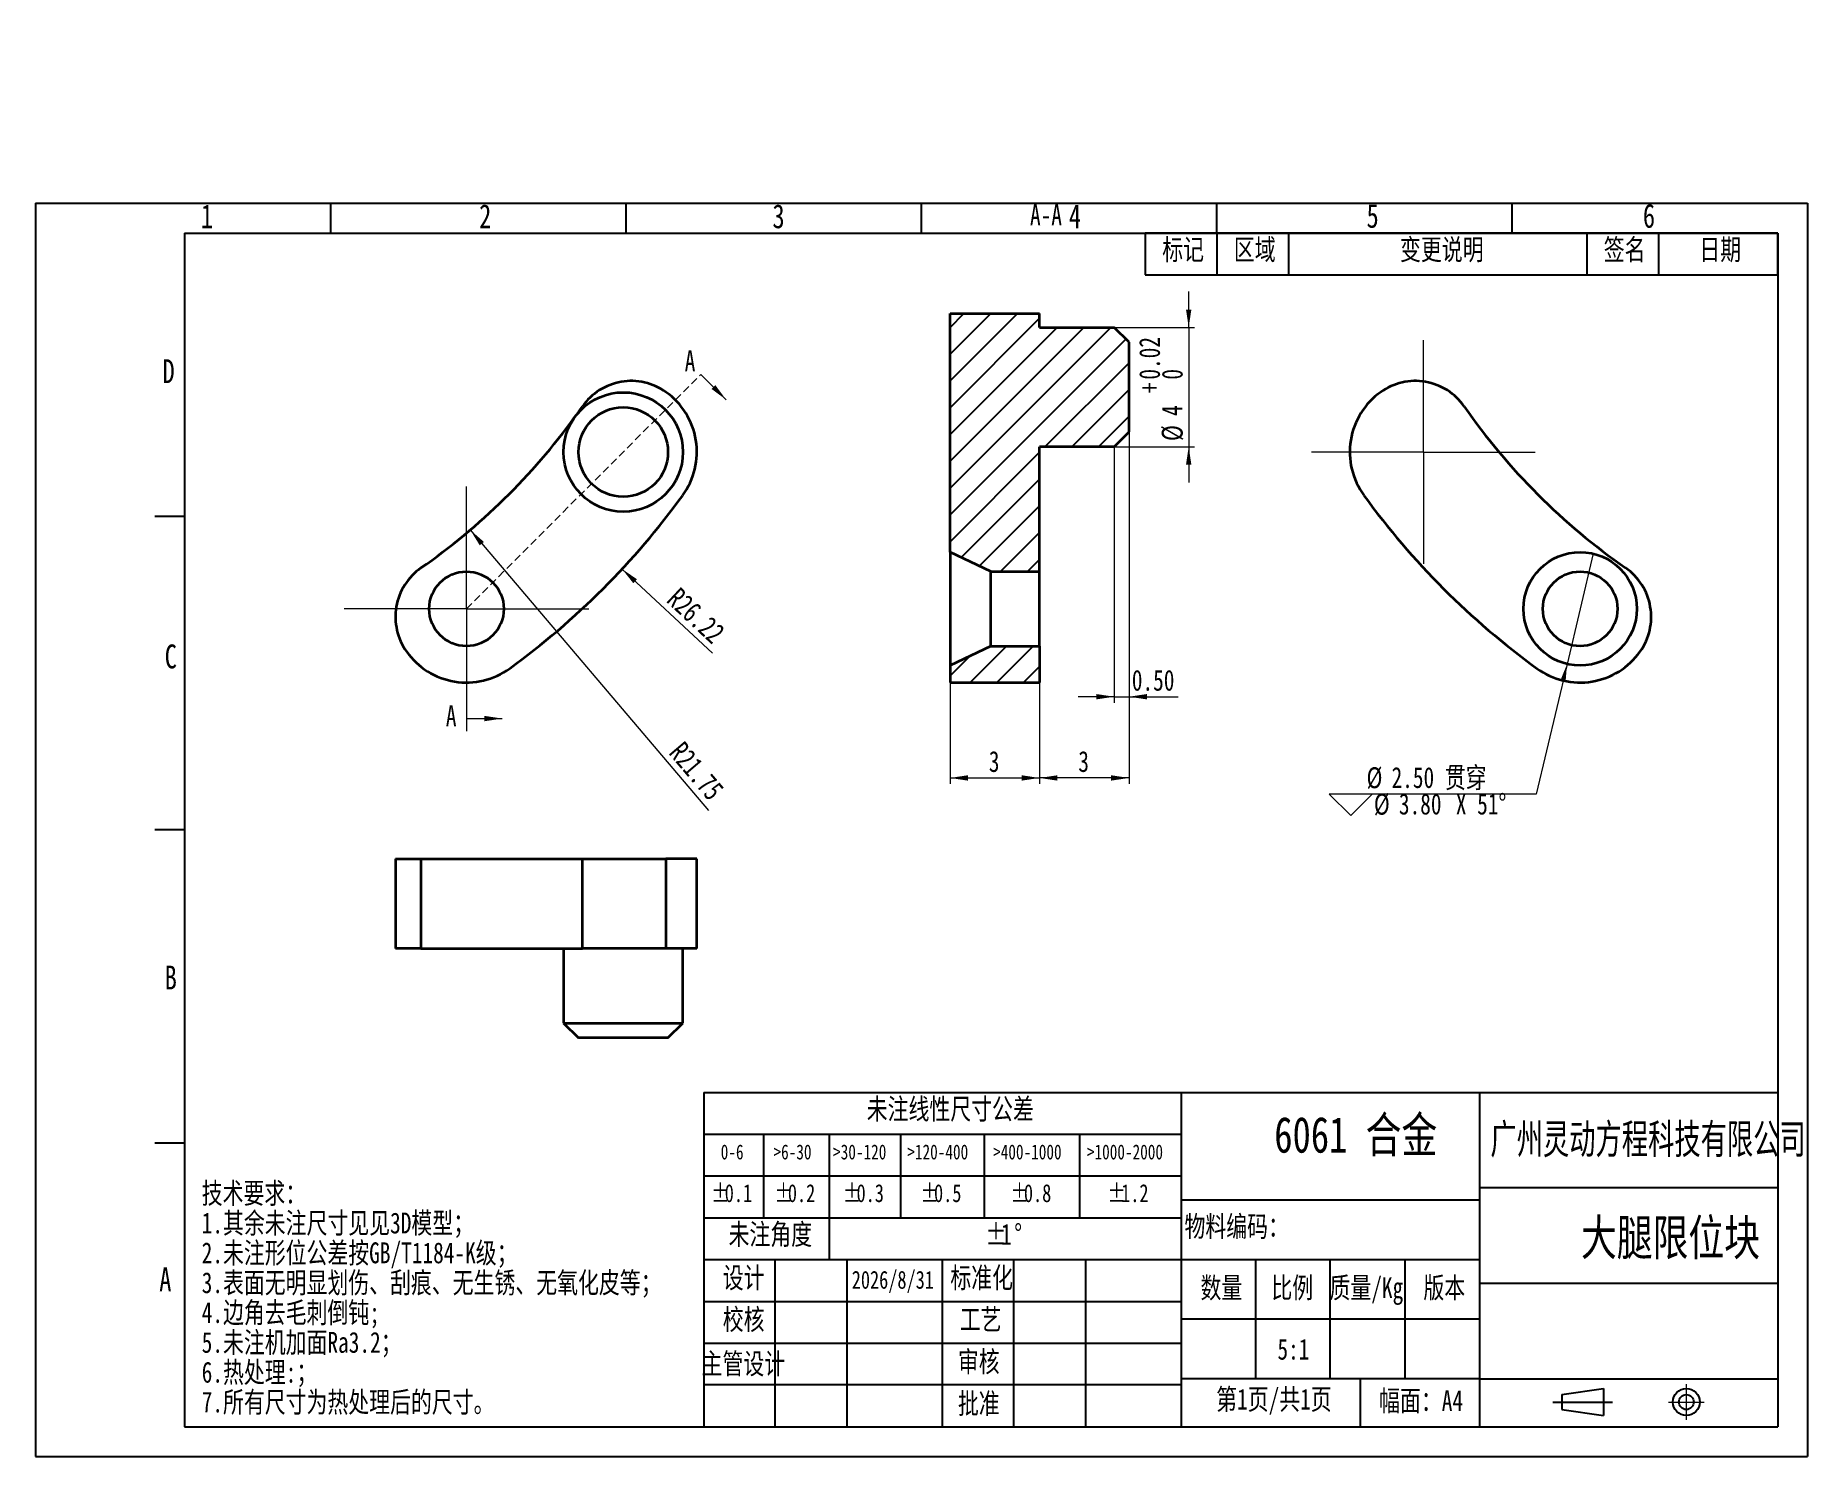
# Model space of a CAD drawing. Header units: millimetres. Extents: x 0 to 297, y 0 to 238.
import ezdxf

# ---------------------------------------------------------------- set-up
doc = ezdxf.new("R2010")
doc.units = ezdxf.units.MM
for name, pattern in [('SLD-中心线', [34.29, 30.48, -1.27, 1.27, -1.27]), ('SLD-实线', [0]), ('SLD-虚线', [1.905, 1.27, -0.635])]:
    doc.linetypes.add(name, pattern=pattern)
for name, color, linetype in [('中心线层', 1, 'SLD-中心线'), ('剖面线层', 133, 'SLD-实线'), ('尺寸线层', 83, 'SLD-实线'), ('文本', 7, 'SLD-实线'), ('细实线层', 7, 'SLD-实线')]:
    doc.layers.add(name, color=color, linetype=linetype)
doc.layers.add('粗实线层', color=7, linetype='SLD-实线', lineweight=35)
doc.styles.add('SLDTEXTSTYLE0', font='长仿宋体', dxfattribs={"bigfont": 'bigfont'})
doc.styles.add('SLDTEXTSTYLE1', font='长仿宋体')
doc.styles.add('SLDTEXTSTYLE2', font='长仿宋体', dxfattribs={"width": 0.880888, "bigfont": 'bigfont'})
doc.styles.add('SLDTEXTSTYLE3', font='长仿宋体')
doc.dimstyles.new('SLDDIMSTYLE0', dxfattribs={"dimtxt": 3.5, "dimasz": 3, "dimexe": 0, "dimexo": 0.0625, "dimgap": 0.875, "dimtad": 2, "dimlfac": 0.2, "dimrnd": 1e-09, "dimzin": 12, "dimdsep": 46, "dimtxsty": 'SLDTEXTSTYLE3', "dimsah": 1, "dimcen": 0, "dimadec": 0, "dimazin": 3, "dimtfac": 1, "dimtofl": 0, "dimtmove": 0, "dimatfit": 3, "dimfxl": 0, "dimfrac": 2, "dimtolj": 1, "dimtzin": 12, "dimarcsym": 0})
doc.dimstyles.new('SLDDIMSTYLE1', dxfattribs={"dimtxt": 3.5, "dimasz": 3, "dimexe": 0, "dimexo": 0.0625, "dimgap": 0.875, "dimtad": 0, "dimtih": 1, "dimtoh": 1, "dimlfac": 0.2, "dimrnd": 1e-09, "dimzin": 4, "dimdsep": 46, "dimtxsty": 'SLDTEXTSTYLE3', "dimblk1": 'NONE', "dimsah": 1, "dimcen": 0, "dimadec": 0, "dimazin": 1, "dimtfac": 1, "dimtmove": 0, "dimatfit": 3, "dimldrblk": 'NONE', "dimfxl": 0, "dimfrac": 2, "dimtolj": 1, "dimtzin": 12, "dimarcsym": 0})
doc.dimstyles.new('SLDDIMSTYLE2', dxfattribs={"dimtxt": 3.5, "dimasz": 3, "dimexe": 0, "dimexo": 0.0625, "dimgap": 0.875, "dimtad": 2, "dimlfac": 0.2, "dimrnd": 1e-09, "dimzin": 12, "dimdsep": 46, "dimtxsty": 'SLDTEXTSTYLE3', "dimsah": 1, "dimcen": 0.09, "dimadec": 0, "dimazin": 3, "dimtfac": 1, "dimtofl": 0, "dimtmove": 0, "dimatfit": 3, "dimfxl": 0, "dimfrac": 2, "dimtolj": 1, "dimtzin": 12, "dimarcsym": 0})
doc.dimstyles.new('SLDDIMSTYLE3', dxfattribs={"dimtxt": 3.5, "dimasz": 3, "dimexe": 0, "dimexo": 0.0625, "dimgap": 0.875, "dimtad": 2, "dimlfac": 0.2, "dimrnd": 1e-09, "dimzin": 0, "dimdsep": 46, "dimtxsty": 'SLDTEXTSTYLE3', "dimsah": 1, "dimcen": 0.09, "dimadec": 0, "dimazin": 0, "dimtfac": 1, "dimtmove": 0, "dimatfit": 0, "dimfxl": 0, "dimfrac": 2, "dimtolj": 1, "dimtzin": 12, "dimarcsym": 0})
doc.dimstyles.new('SLDDIMSTYLE4', dxfattribs={"dimtxt": 3.5, "dimasz": 3, "dimexe": 0, "dimexo": 0.0625, "dimgap": 0.875, "dimtad": 2, "dimlfac": 0.2, "dimrnd": 1e-09, "dimzin": 12, "dimdsep": 46, "dimtxsty": 'SLDTEXTSTYLE3', "dimsah": 1, "dimcen": 0.09, "dimadec": 0, "dimazin": 3, "dimtol": 1, "dimtp": 0.02, "dimtfac": 1, "dimtmove": 0, "dimatfit": 0, "dimfxl": 0, "dimfrac": 2, "dimtolj": 1, "dimarcsym": 0})

# ---------------------------------------------------------------- blocks, each defined once
blk = doc.blocks.new('SW_TABLEANNOTATION_0')
at = {"color": 0}
for p, q in [((0, 0), (0, -7)), ((0, 0), (12, 0)), ((0, 0), (0, -7)), ((106, 0), (0, 0)), ((12, 0), (12, -7)), ((12, 0), (24, 0)), ((24, 0), (24, -7)), ((24, 0), (74, 0)), ((74, 0), (74, -7)), ((74, 0), (86, 0)), ((86, 0), (86, -7)), ((86, 0), (106, 0)), ((106, 0), (106, -7)), ((106, -7), (106, 0)), ((0, -7), (12, -7)), ((0, -7), (106, -7)), ((12, -7), (24, -7)), ((24, -7), (74, -7)), ((74, -7), (86, -7)), ((86, -7), (106, -7))]:
    blk.add_line(p, q, dxfattribs=at)
at = {"color": 0, "char_height": 3.5, "attachment_point": 1, "style": 'SLDTEXTSTYLE0'}
for s, insert in [('标记', (2.85, -1.01)), ('区域', (14.85, -1.01)), ('变更说明', (42.7, -1.01)), ('签名', (76.85, -1.01)), ('日期', (92.85, -1.01))]:
    blk.add_mtext(s, dxfattribs=dict(at, insert=insert))
blk = doc.blocks.new('SW_TABLEANNOTATION_1')
at = {"color": 0}
for p, q in [((0, 0), (0, -7)), ((0, 0), (5, 0)), ((5, 0), (10, 0)), ((10, 0), (21, 0)), ((21, 0), (33, 0)), ((33, 0), (47, 0)), ((47, 0), (63, 0)), ((63, 0), (80, 0)), ((80, 0), (80, -7)), ((0, -7), (0, -14)), ((0, -7), (5, -7)), ((5, -7), (10, -7)), ((10, -7), (10, -14)), ((10, -7), (21, -7)), ((21, -7), (21, -14)), ((21, -7), (33, -7)), ((33, -7), (33, -14)), ((33, -7), (47, -7)), ((47, -7), (47, -14)), ((47, -7), (63, -7)), ((63, -7), (63, -14)), ((63, -7), (80, -7)), ((80, -7), (80, -14)), ((0, -14), (0, -21)), ((0, -14), (5, -14)), ((5, -14), (10, -14)), ((10, -14), (10, -21)), ((10, -14), (21, -14)), ((21, -14), (21, -21)), ((21, -14), (33, -14)), ((33, -14), (33, -21)), ((33, -14), (47, -14)), ((47, -14), (47, -21)), ((47, -14), (63, -14)), ((63, -14), (63, -21)), ((63, -14), (80, -14)), ((80, -14), (80, -21)), ((0, -21), (0, -28)), ((0, -21), (5, -21)), ((5, -21), (10, -21)), ((10, -21), (21, -21)), ((21, -21), (21, -28)), ((21, -21), (21, -28)), ((21, -21), (33, -21)), ((33, -21), (47, -21)), ((47, -21), (63, -21)), ((63, -21), (80, -21)), ((80, -21), (80, -28)), ((0, -28), (5, -28)), ((5, -28), (10, -28)), ((10, -28), (21, -28)), ((21, -28), (33, -28)), ((33, -28), (47, -28)), ((47, -28), (63, -28)), ((63, -28), (80, -28))]:
    blk.add_line(p, q, dxfattribs=at)
at = {"color": 0, "attachment_point": 1}
for s, insert, char_height, style in [('未注线性尺寸公差', (27.32, -1.01), 3.5, 'SLDTEXTSTYLE0'), ('0-6', (2.85, -8.72), 2.5, 'SLDTEXTSTYLE3'), ('>6-30', (11.69, -8.72), 2.5, 'SLDTEXTSTYLE3'), ('>30-120', (21.68, -8.72), 2.5, 'SLDTEXTSTYLE3'), ('>120-400', (34.12, -8.72), 2.5, 'SLDTEXTSTYLE3'), ('>400-1000', (48.5, -8.72), 2.5, 'SLDTEXTSTYLE3'), ('>1000-2000', (64.22, -8.72), 2.5, 'SLDTEXTSTYLE3'), ('%%p', (1.25, -15.37), 3, 'SLDTEXTSTYLE3'), ('0.1', (3.52, -15.37), 3, 'SLDTEXTSTYLE3'), ('%%p', (11.84, -15.37), 3, 'SLDTEXTSTYLE3'), ('0.2', (14.1, -15.37), 3, 'SLDTEXTSTYLE3'), ('%%p', (23.34, -15.37), 3, 'SLDTEXTSTYLE3'), ('0.3', (25.61, -15.37), 3, 'SLDTEXTSTYLE3'), ('%%p', (36.34, -15.37), 3, 'SLDTEXTSTYLE3'), ('0.5', (38.6, -15.37), 3, 'SLDTEXTSTYLE3'), ('%%p', (51.4, -15.37), 3, 'SLDTEXTSTYLE3'), ('0.8', (53.66, -15.37), 3, 'SLDTEXTSTYLE3'), ('%%p', (67.69, -15.37), 3, 'SLDTEXTSTYLE3'), ('1.2', (69.96, -15.37), 3, 'SLDTEXTSTYLE3'), ('未注角度', (4.16, -22.01), 3.5, 'SLDTEXTSTYLE0'), ('%%p', (47.19, -22.01), 3.5, 'SLDTEXTSTYLE3'), ('1', (49.84, -22.01), 3.5, 'SLDTEXTSTYLE3'), ('%%d', (52.04, -22.01), 3.5, 'SLDTEXTSTYLE3')]:
    blk.add_mtext(s, dxfattribs=dict(at, insert=insert, char_height=char_height, style=style))
blk = doc.blocks.new('_D')
at = {"layer": '尺寸线层', "linetype": 'SLD-实线', "lineweight": 18}
blk.add_line((98.32, 148.7), (113.45, 134.59), dxfattribs=at)
blk.add_solid([(98.32, 148.7), (100.2, 146.33), (100.82, 146.99)], dxfattribs=at)
at = {"layer": '尺寸线层', "linetype": 'SLD-实线', "lineweight": 18, "insert": (107.99, 145.85), "char_height": 3.5, "attachment_point": 1, "rotation": 317.0005, "style": 'SLDTEXTSTYLE3'}
blk.add_mtext('R26.22', dxfattribs=at)
blk = doc.blocks.new('_D_1')
at = {"layer": '尺寸线层', "linetype": 'SLD-实线', "lineweight": 18}
blk.add_line((72.87, 155.25), (112.8, 108.27), dxfattribs=at)
blk.add_solid([(72.87, 155.25), (74.47, 152.67), (75.16, 153.25)], dxfattribs=at)
at = {"layer": '尺寸线层', "linetype": 'SLD-实线', "lineweight": 18, "insert": (108.68, 120.09), "char_height": 3.5, "attachment_point": 1, "rotation": 310.3652, "style": 'SLDTEXTSTYLE3'}
blk.add_mtext('R21.75', dxfattribs=at)
blk = doc.blocks.new('SW_CENTERMARKSYMBOL_0')
at = {"layer": '中心线层', "color": 0, "linetype": 'SLD-中心线', "lineweight": 18}
for p, q in [((0, 12.5), (0, 20.5)), ((0, 0), (0, 12.5)), ((-12.5, 0), (-20.5, 0)), ((0, 0), (-12.5, 0)), ((0, 0), (0, -12.5)), ((0, 0), (12.5, 0)), ((12.5, 0), (20.5, 0)), ((0, -12.5), (0, -20.5))]:
    blk.add_line(p, q, dxfattribs=at)
blk = doc.blocks.new('SW_SYMBOL_HOLE_SINK')
at = {"layer": '尺寸线层', "color": 0, "linetype": 'SLD-实线', "lineweight": 18}
for p, q in [((0, 875), (800, 75)), ((800, 75), (1600, 875))]:
    blk.add_line(p, q, dxfattribs=at)
blk = doc.blocks.new('_D_2')
at = {"layer": '尺寸线层', "linetype": 'SLD-实线', "lineweight": 18}
for p, q in [((261.08, 151.28), (256.69, 132.79)), ((256.69, 132.79), (251.52, 111.01)), ((251.52, 111.01), (216.82, 111.01))]:
    blk.add_line(p, q, dxfattribs=at)
blk.add_solid([(256.69, 132.79), (255.56, 129.98), (256.44, 129.77)], dxfattribs=at)
at = {"layer": '尺寸线层', "linetype": 'SLD-实线', "lineweight": 18, "xscale": 0.004511737089201878, "yscale": 0.004511737089201878, "zscale": 0.004511737089201878}
blk.add_blockref('SW_SYMBOL_HOLE_SINK', (216.82, 107.05), dxfattribs=at)
at = {"layer": '尺寸线层', "linetype": 'SLD-实线', "lineweight": 18, "char_height": 3.5, "attachment_point": 1}
for s, insert, style in [('2.50 贯穿', (227.28, 115.52), 'SLDTEXTSTYLE0'), ('%%c', (223.09, 115.49), 'SLDTEXTSTYLE3'), ('%%c', (224.32, 111.06), 'SLDTEXTSTYLE3'), ('3.80', (228.51, 111.08), 'SLDTEXTSTYLE3'), (' X 51°', (236.27, 111.08), 'SLDTEXTSTYLE3')]:
    blk.add_mtext(s, dxfattribs=dict(at, insert=insert, style=style))
blk = doc.blocks.new('_None')
blk = doc.blocks.new('SW_CENTERMARKSYMBOL_1')
at = {"layer": '中心线层', "color": 0, "linetype": 'SLD-中心线', "lineweight": 18}
for p, q in [((0, 12.5), (0, 18.75)), ((0, 0), (0, 12.5)), ((-12.5, 0), (-18.75, 0)), ((0, 0), (-12.5, 0)), ((0, 0), (0, -12.5)), ((0, 0), (12.5, 0)), ((12.5, 0), (18.75, 0)), ((0, -12.5), (0, -18.75))]:
    blk.add_line(p, q, dxfattribs=at)
blk = doc.blocks.new('_D_3')
at = {"layer": '尺寸线层', "linetype": 'SLD-实线', "lineweight": 18}
for p, q in [((153.28, 129.7), (153.28, 112.7)), ((168.28, 129.7), (168.28, 112.7)), ((153.28, 113.7), (168.28, 113.7))]:
    blk.add_line(p, q, dxfattribs=at)
for points in [[(153.28, 113.7), (156.28, 113.25), (156.28, 114.15)], [(168.28, 113.7), (165.28, 114.15), (165.28, 113.25)]]:
    blk.add_solid(points, dxfattribs=at)
at = {"layer": '尺寸线层', "linetype": 'SLD-实线', "lineweight": 18, "insert": (159.78, 118.21), "char_height": 3.5, "attachment_point": 1, "style": 'SLDTEXTSTYLE3'}
blk.add_mtext('3', dxfattribs=at)
blk = doc.blocks.new('_D_4')
at = {"layer": '尺寸线层', "linetype": 'SLD-实线', "lineweight": 18}
for p, q in [((183.28, 171.69), (183.28, 112.7)), ((168.28, 148.29), (168.28, 112.7)), ((183.28, 113.7), (168.28, 113.7))]:
    blk.add_line(p, q, dxfattribs=at)
for points in [[(168.28, 113.7), (171.28, 113.25), (171.28, 114.15)], [(183.28, 113.7), (180.28, 114.15), (180.28, 113.25)]]:
    blk.add_solid(points, dxfattribs=at)
at = {"layer": '尺寸线层', "linetype": 'SLD-实线', "lineweight": 18, "insert": (174.78, 118.21), "char_height": 3.5, "attachment_point": 1, "style": 'SLDTEXTSTYLE3'}
blk.add_mtext('3', dxfattribs=at)
blk = doc.blocks.new('_D_5')
at = {"layer": '尺寸线层', "linetype": 'SLD-实线', "lineweight": 18}
for p, q in [((183.28, 171.69), (183.28, 126.31)), ((180.78, 169.19), (180.78, 126.31)), ((180.78, 127.31), (174.78, 127.31)), ((180.78, 127.31), (183.28, 127.31)), ((183.28, 127.31), (191.53, 127.31))]:
    blk.add_line(p, q, dxfattribs=at)
for points in [[(180.78, 127.31), (177.78, 127.76), (177.78, 126.86)], [(183.28, 127.31), (186.28, 126.86), (186.28, 127.76)]]:
    blk.add_solid(points, dxfattribs=at)
at = {"layer": '尺寸线层', "linetype": 'SLD-实线', "lineweight": 18, "insert": (183.75, 131.82), "char_height": 3.5, "attachment_point": 1, "style": 'SLDTEXTSTYLE3'}
blk.add_mtext('0.50', dxfattribs=at)
blk = doc.blocks.new('_D_6')
at = {"layer": '尺寸线层', "linetype": 'SLD-实线', "lineweight": 18}
for p, q in [((193.28, 189.19), (193.28, 195.19)), ((180.78, 189.19), (194.28, 189.19)), ((193.28, 189.19), (193.28, 169.19)), ((180.78, 169.19), (194.28, 169.19)), ((193.28, 169.19), (193.28, 163.19))]:
    blk.add_line(p, q, dxfattribs=at)
for points in [[(193.28, 189.19), (193.73, 192.19), (192.83, 192.19)], [(193.28, 169.19), (192.83, 166.19), (193.73, 166.19)]]:
    blk.add_solid(points, dxfattribs=at)
at = {"layer": '尺寸线层', "linetype": 'SLD-实线', "lineweight": 18, "char_height": 3.5, "attachment_point": 1, "rotation": 90, "style": 'SLDTEXTSTYLE3'}
for s, insert in [('0.02', (184.97, 180.44)), ('0', (188.77, 180.44)), ('+', (184.97, 178.19)), ('4', (188.74, 174.35)), ('%%c', (188.77, 170.16))]:
    blk.add_mtext(s, dxfattribs=dict(at, insert=insert))

msp = doc.modelspace()

# ---------------------------------------------------------------- hatches: boundary and pattern name
at = {"layer": '剖面线层'}
h = msp.add_hatch(dxfattribs=at)
h.set_pattern_fill('ANSI31', color=256, style=0)
h.paths.add_polyline_path([(153.28, 151.537), (160.141, 148.287), (168.28, 148.287), (168.28, 169.19), (180.78, 169.19), (183.28, 171.69), (183.28, 186.69), (180.78, 189.19), (168.28, 189.19), (168.28, 191.531), (153.28, 191.531)], flags=0)
h = msp.add_hatch(dxfattribs=at)
h.set_pattern_fill('ANSI31', color=256, style=0)
h.paths.add_polyline_path([(168.28, 129.695), (168.28, 135.787), (160.141, 135.787), (153.28, 132.537), (153.28, 129.695)], flags=0)

# ---------------------------------------------------------------- linework, layer by layer
for p, q in [((0, 210), (297, 210)), ((0, 210), (0, 0)), ((49.5, 205), (49.5, 210)), ((99, 205), (99, 210)), ((148.5, 205), (148.5, 210)), ((198, 205), (198, 210)), ((247.5, 205), (247.5, 210)), ((297, 210), (297, 0)), ((25, 205), (25, 5)), ((25, 205), (292, 205)), ((292, 205), (292, 5)), ((25, 157.5), (20, 157.5)), ((25, 105), (20, 105)), ((112, 61), (292, 61)), ((112, 61), (112, 5)), ((192, 61), (192, 5)), ((242, 61), (242, 5)), ((25, 52.5), (20, 52.5)), ((292, 45), (242, 45)), ((192, 43), (242, 43)), ((112, 33), (192, 33)), ((124, 5), (124, 33)), ((136, 33), (136, 5)), ((152, 5), (152, 33)), ((164, 5), (164, 33)), ((176, 33), (176, 5)), ((192, 33), (242, 33)), ((204.5, 33), (204.5, 13)), ((217, 13), (217, 33)), ((229.5, 33), (229.5, 13)), ((292, 29), (242, 29)), ((112, 26), (192, 26)), ((242, 23), (192, 23)), ((112, 19), (192, 19)), ((192, 12), (112, 12)), ((242, 13), (192, 13)), ((222, 13), (222, 5)), ((242, 13), (292, 13)), ((254.326, 9.134), (264.326, 9.134)), ((255.826, 10.384), (262.826, 11.384)), ((255.826, 10.384), (255.826, 7.884)), ((262.826, 11.384), (262.826, 6.884)), ((255.826, 7.884), (262.826, 6.884)), ((25, 5), (292, 5)), ((0, 0), (297, 0))]:
    msp.add_line(p, q)
for radius in [2.25, 1.25]:
    msp.add_circle((276.681, 9.134), radius)
at = {"layer": '中心线层', "linetype": 'SLD-中心线', "lineweight": 18}
for p, q in [((276.681, 12.134), (276.681, 6.134)), ((273.681, 9.134), (279.681, 9.134))]:
    msp.add_line(p, q, dxfattribs=at)
at = {"layer": '粗实线层', "linetype": 'SLD-实线', "lineweight": 35}
for p, q in [((153.28, 191.531), (168.28, 191.531)), ((153.28, 151.537), (153.28, 191.531)), ((168.28, 189.19), (168.28, 191.531)), ((168.28, 189.19), (180.78, 189.19)), ((183.28, 186.69), (180.78, 189.19)), ((183.28, 171.69), (183.28, 186.69)), ((180.78, 169.19), (183.28, 171.69)), ((180.78, 169.19), (168.28, 169.19)), ((168.28, 148.287), (168.28, 169.19)), ((160.141, 148.287), (153.28, 151.537)), ((153.28, 151.537), (153.28, 132.537)), ((160.141, 135.787), (160.141, 148.287)), ((160.141, 148.287), (168.28, 148.287)), ((168.28, 135.787), (168.28, 148.287)), ((160.141, 135.787), (153.28, 132.537)), ((160.141, 135.787), (168.28, 135.787)), ((168.28, 135.787), (168.28, 129.695)), ((153.28, 132.537), (153.28, 129.695)), ((153.28, 129.695), (168.28, 129.695)), ((60.333, 100.132), (60.333, 85.132)), ((60.333, 100.132), (64.616, 100.132)), ((64.616, 100.132), (64.616, 85.132)), ((64.616, 100.132), (91.665, 100.132)), ((91.665, 85.132), (91.665, 100.132)), ((91.665, 100.132), (105.668, 100.132)), ((105.668, 100.132), (105.668, 85.132)), ((110.854, 100.132), (105.668, 100.132)), ((110.854, 85.132), (110.854, 100.132)), ((64.616, 85.132), (60.333, 85.132)), ((64.616, 85.132), (90.422, 85.132)), ((88.512, 85.132), (88.512, 72.632)), ((90.422, 85.132), (91.665, 85.132)), ((105.668, 85.132), (91.665, 85.132)), ((110.854, 85.132), (105.668, 85.132)), ((108.512, 72.632), (108.512, 85.132)), ((88.512, 72.632), (91.012, 70.132)), ((88.512, 72.632), (108.512, 72.632)), ((106.012, 70.132), (108.512, 72.632)), ((106.012, 70.132), (91.012, 70.132))]:
    msp.add_line(p, q, dxfattribs=at)
for centre, radius in [((98.512, 168.308), 10), ((98.512, 168.308), 7.5), ((258.887, 142.037), 9.5), ((72.241, 142.037), 6.25), ((258.887, 142.037), 6.25)]:
    msp.add_circle(centre, radius, dxfattribs=at)
for centre, radius, start, end in [((99.87, 170.216), 10, 54.5649, 145.1298), ((98.512, 168.308), 12.342, 324, 54.5649), ((232.616, 168.308), 12.342, 125.4351, 216), ((231.258, 170.216), 10, 34.8702, 125.4351), ((2.441, 238.107), 108.75, 324, 325.1298), ((328.687, 238.107), 108.75, 214.8702, 235.1298), ((2.441, 238.107), 108.75, 304.8702, 324), ((2.441, 238.107), 131.092, 306, 324), ((328.687, 238.107), 131.092, 216, 234), ((70.333, 140.679), 10, 124.8702, 215.4351), ((260.795, 140.679), 10, 324.5649, 55.1298), ((72.241, 142.037), 12.342, 215.4351, 306), ((258.887, 142.037), 12.342, 234, 324.5649)]:
    msp.add_arc(centre, radius, start, end, dxfattribs=at)
at = {"layer": '细实线层', "linetype": 'SLD-虚线', "lineweight": 18}
for q in [(111.515, 181.311), (72.241, 123.651)]:
    msp.add_line((72.241, 142.037), q, dxfattribs=at)
at = {"layer": '细实线层', "linetype": 'SLD-实线', "lineweight": 18}
for p, q in [((111.515, 181.311), (115.758, 177.068)), ((72.241, 123.651), (78.241, 123.651))]:
    msp.add_line(p, q, dxfattribs=at)
at = {"layer": '细实线层', "linetype": 'SLD-虚线', "lineweight": 18}
for points in [[(115.758, 177.068), (113.955, 179.508), (113.318, 178.872)], [(78.241, 123.651), (75.241, 124.101), (75.241, 123.201)]]:
    msp.add_solid(points, dxfattribs=at)

# ---------------------------------------------------------------- block references
for name, p in [('SW_TABLEANNOTATION_0', (186, 205)), ('SW_TABLEANNOTATION_1', (112.001, 61.007))]:
    msp.add_blockref(name, p)
at = {"layer": '中心线层', "linetype": 'SLD-中心线', "lineweight": 18}
for name, p in [('SW_CENTERMARKSYMBOL_1', (232.616, 168.308)), ('SW_CENTERMARKSYMBOL_0', (72.241, 142.037))]:
    msp.add_blockref(name, p, dxfattribs=at)

# ---------------------------------------------------------------- texts
at = {"layer": '文本', "linetype": 'SLD-实线', "lineweight": 18}
for s, insert, char_height, attachment_point, style in [('1', (27.721, 209.812), 4, 1, 'SLDTEXTSTYLE1'), ('2', (74.36, 209.812), 4, 1, 'SLDTEXTSTYLE1'), ('3', (123.518, 209.812), 4, 1, 'SLDTEXTSTYLE1'), ('A-A', (169.361, 209.8), 3.5, 2, 'SLDTEXTSTYLE3'), ('4', (173.192, 209.812), 4, 1, 'SLDTEXTSTYLE1'), ('5', (223.089, 209.887), 4, 1, 'SLDTEXTSTYLE1'), ('6', (269.401, 209.887), 4, 1, 'SLDTEXTSTYLE1'), ('D', (21.294, 183.851), 4, 1, 'SLDTEXTSTYLE1'), ('C', (21.661, 136.062), 4, 1, 'SLDTEXTSTYLE1'), ('B', (21.661, 82.255), 4, 1, 'SLDTEXTSTYLE1'), ('6061 合金', (221.278, 56.922), 6, 2, 'SLDTEXTSTYLE0'), ('广州灵动方程科技有限公司', (243.845, 55.719), 5, 1, 'SLDTEXTSTYLE2'), ('技术要求：', (27.864, 45.884), 3.5, 1, 'SLDTEXTSTYLE0'), ('1.其余未注尺寸见见3D模型；', (27.864, 40.884), 3.5, 1, 'SLDTEXTSTYLE0'), ('物料编码：', (192.579, 40.32), 3.5, 1, 'SLDTEXTSTYLE0'), ('大腿限位块', (274.024, 39.71), 6, 2, 'SLDTEXTSTYLE0'), ('2.未注形位公差按GB/T1184-K级；', (27.864, 35.884), 3.5, 1, 'SLDTEXTSTYLE0'), ('A', (20.749, 31.678), 4, 1, 'SLDTEXTSTYLE1'), ('3.表面无明显划伤、刮痕、无生锈、无氧化皮等；', (27.864, 30.884), 3.5, 1, 'SLDTEXTSTYLE0'), ('设计', (115.195, 31.721), 3.5, 1, 'SLDTEXTSTYLE0'), ('2026/8/31', (136.809, 31.119), 3, 1, 'SLDTEXTSTYLE3'), ('标准化', (153.336, 31.721), 3.5, 1, 'SLDTEXTSTYLE0'), ('数量', (195.259, 30.041), 3.5, 1, 'SLDTEXTSTYLE0'), ('比例', (207.152, 30.041), 3.5, 1, 'SLDTEXTSTYLE0'), ('质量/Kg', (216.882, 30.041), 3.5, 1, 'SLDTEXTSTYLE0'), ('版本', (232.618, 30.041), 3.5, 1, 'SLDTEXTSTYLE0'), ('4.边角去毛刺倒钝;', (27.864, 25.884), 3.5, 1, 'SLDTEXTSTYLE0'), ('校核', (115.195, 24.739), 3.5, 1, 'SLDTEXTSTYLE0'), ('工艺', (154.911, 24.739), 3.5, 1, 'SLDTEXTSTYLE0'), ('5.未注机加面Ra3.2；', (27.864, 20.884), 3.5, 1, 'SLDTEXTSTYLE0'), ('主管设计', (111.65, 17.311), 3.5, 1, 'SLDTEXTSTYLE0'), ('审核', (154.6, 17.653), 3.5, 1, 'SLDTEXTSTYLE0'), ('5:1', (208.156, 19.739), 3.5, 1, 'SLDTEXTSTYLE3'), ('6.热处理:；', (27.864, 15.884), 3.5, 1, 'SLDTEXTSTYLE0'), ('第1页/共1页', (197.888, 11.36), 3.5, 1, 'SLDTEXTSTYLE0'), ('7.所有尺寸为热处理后的尺寸。', (27.864, 10.884), 3.5, 1, 'SLDTEXTSTYLE0'), ('批准', (154.6, 10.65), 3.5, 1, 'SLDTEXTSTYLE0'), ('幅面：A4', (225.193, 11.116), 3.5, 1, 'SLDTEXTSTYLE0')]:
    msp.add_mtext(s, dxfattribs=dict(at, insert=insert, char_height=char_height, attachment_point=attachment_point, style=style))
at = {"layer": '细实线层', "linetype": 'SLD-虚线', "lineweight": 18, "char_height": 3.5, "attachment_point": 1, "style": 'SLDTEXTSTYLE3'}
for insert in [(108.814, 185.35), (68.779, 125.854)]:
    msp.add_mtext('A', dxfattribs=dict(at, insert=insert))

# ---------------------------------------------------------------- dimensions: what is measured, and where the dimension line sits
at = {"layer": '尺寸线层', "linetype": 'SLD-实线', "lineweight": 18}
for mpoint, picture, middle in [((98.316, 148.704), '_D', (109.195, 138.56)), ((72.874, 155.247), '_D_1', (109.033, 112.709))]:
    dim = msp.add_radius_dim(center=(2.441, 238.107), mpoint=mpoint, dimstyle='SLDDIMSTYLE0', dxfattribs=at)
    dim.commit()
    dim.dimension.update_dxf_attribs({"geometry": picture, "text_midpoint": middle, "dimtype": 164})
dim = msp.add_linear_dim(base=(193.28, 169.19), p1=(180.78, 189.19), p2=(180.78, 169.19), angle=90, text='%%c<>', dimstyle='SLDDIMSTYLE4', dxfattribs=at)
dim.commit()
dim.dimension.update_dxf_attribs({"geometry": '_D_6', "text_midpoint": (193.28, 179.19), "dimtype": 160})
for base, p1, p2, dimstyle, picture, middle in [((168.28, 113.695), (183.28, 171.69), (168.28, 148.287), 'SLDDIMSTYLE2', '_D_4', (175.78, 113.695)), ((183.28, 127.312), (180.78, 169.19), (183.28, 171.69), 'SLDDIMSTYLE3', '_D_5', (187.638, 127.312)), ((168.28, 113.695), (153.28, 129.695), (168.28, 129.695), 'SLDDIMSTYLE2', '_D_3', (160.78, 113.695))]:
    dim = msp.add_linear_dim(base=base, p1=p1, p2=p2, dimstyle=dimstyle, dxfattribs=at)
    dim.commit()
    dim.dimension.update_dxf_attribs({"geometry": picture, "text_midpoint": middle, "dimtype": 160})
dim = msp.add_diameter_dim_2p(p1=(261.081, 151.28), p2=(256.693, 132.793), text='%%c2.50 贯穿\\P{\\fGDT;w}<> X 51°', dimstyle='SLDDIMSTYLE1', dxfattribs=at)
dim.commit()
dim.dimension.update_dxf_attribs({"geometry": '_D_2', "text_midpoint": (233.379, 110.981), "dimtype": 163})

doc.saveas('drawing.dxf')
